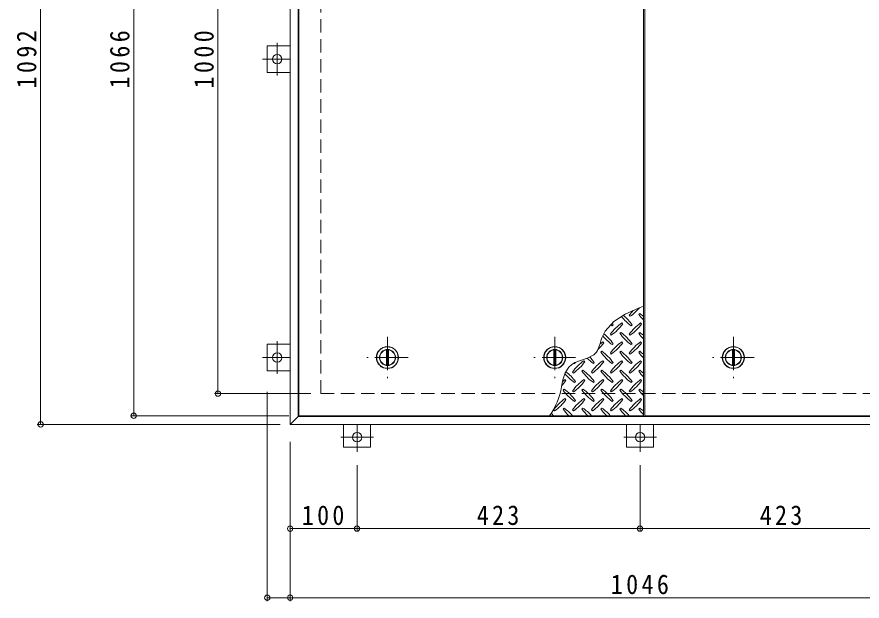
# Model space of a CAD drawing. Units: millimetres at full size, sheet at 1:10. Extents: x -2620 to 2461, y -1962 to 1488.
# Drawn here: x -2460 to -1197, y -289 to 584 of the extents above; entities that cross this region are included whole.
import ezdxf

# ---------------------------------------------------------------- set-up
doc = ezdxf.new("R2010")
doc.units = ezdxf.units.MM
doc.header["$LTSCALE"] = 10
doc.header["$PDMODE"] = 32
doc.header["$PDSIZE"] = 8
doc.linetypes.add('CHAIN1', pattern=[8, 5, -1, 1, -1])
doc.linetypes.add('DASHED2', pattern=[3, 2, -1])
for name, color, linetype, lineweight in [('0-1', 2, 'DASHED2', 9), ('0-2', 3, 'Continuous', 9), ('0-3', 2, 'Continuous', 9), ('0-9', 134, 'Continuous', 5), ('0-C', 2, 'Continuous', 9), ('0-E', 3, 'Continuous', 9), ('0-F', 7, 'Continuous', 9)]:
    doc.layers.add(name, color=color, linetype=linetype, lineweight=lineweight)
doc.styles.add('ＭＳ ゴシック', font='')
doc.styles.get('ＭＳ ゴシック').set_extended_font_data('MS Gothic')

msp = doc.modelspace()

# ---------------------------------------------------------------- linework, layer by layer
at = {"layer": '0-1'}
for p, q in [((-2006.03, 20.77), (-2006.03, 1020.77)), ((-6.03, 20.77), (-2006.03, 20.77))]:
    msp.add_line(p, q, dxfattribs=at)
at = {"layer": '0-2'}
for p, q in [((-2039.03, 1053.77), (-2039.03, -12.23)), ((-1524.03, 1053.77), (-1524.03, -12.23)), ((-1522.03, 1053.77), (-1522.03, -12.23)), ((-1524.03, -12.23), (-2039.03, -12.23)), ((-1007.03, -12.23), (-1522.03, -12.23))]:
    msp.add_line(p, q, dxfattribs=at)
for centre in [(-1906.53, 74.77), (-1656.53, 74.77), (-1389.53, 74.77)]:
    msp.add_circle(centre, 16.5, dxfattribs=at)
at = {"layer": '0-3'}
for p, q in [((-2052.03, -25.23), (-2052.03, 1066.77)), ((-2040.03, -13.23), (-2040.03, 1054.77)), ((-2040.03, -13.23), (-2052.03, -25.23)), ((39.97, -25.23), (-2052.03, -25.23)), ((27.97, -13.23), (-2040.03, -13.23))]:
    msp.add_line(p, q, dxfattribs=at)
at = {"layer": '0-9'}
for p, q in [((-1529.53, 140.67), (-1530.94, 139.25)), ((-1554.98, 125.11), (-1556.4, 126.52)), ((-1545.08, 137.84), (-1543.67, 136.42)), ((-1526.7, 125.11), (-1528.11, 126.52)), ((-1570.54, 122.28), (-1569.12, 123.69)), ((-1542.25, 122.28), (-1540.84, 123.69)), ((-1573.37, 109.55), (-1571.95, 108.14)), ((-1557.81, 112.38), (-1559.22, 110.97)), ((-1545.08, 109.55), (-1543.67, 108.14)), ((-1529.53, 112.38), (-1530.94, 110.97)), ((-1583.27, 96.82), (-1584.68, 98.24)), ((-1570.54, 94), (-1569.12, 95.41)), ((-1554.98, 96.82), (-1556.4, 98.24)), ((-1542.25, 94), (-1540.84, 95.41)), ((-1526.7, 96.82), (-1528.11, 98.24)), ((-1586.09, 84.1), (-1587.51, 82.68)), ((-1573.37, 81.27), (-1571.95, 79.85)), ((-1557.81, 84.1), (-1559.22, 82.68)), ((-1545.08, 81.27), (-1543.67, 79.85)), ((-1529.53, 84.1), (-1530.94, 82.68)), ((-1627.11, 65.71), (-1625.69, 67.13)), ((-1611.55, 68.54), (-1612.96, 69.95)), ((-1598.82, 65.71), (-1597.41, 67.13)), ((-1583.27, 68.54), (-1584.68, 69.95)), ((-1570.54, 65.71), (-1569.12, 67.13)), ((-1554.98, 68.54), (-1556.4, 69.95)), ((-1542.25, 65.71), (-1540.84, 67.13)), ((-1526.7, 68.54), (-1528.11, 69.95)), ((-1629.93, 52.98), (-1628.52, 51.57)), ((-1614.38, 55.81), (-1615.79, 54.4)), ((-1601.65, 52.98), (-1600.24, 51.57)), ((-1586.09, 55.81), (-1587.51, 54.4)), ((-1573.37, 52.98), (-1571.95, 51.57)), ((-1557.81, 55.81), (-1559.22, 54.4)), ((-1545.08, 52.98), (-1543.67, 51.57)), ((-1529.53, 55.81), (-1530.94, 54.4)), ((-1639.83, 40.26), (-1641.25, 41.67)), ((-1627.11, 37.43), (-1625.69, 38.84)), ((-1611.55, 40.26), (-1612.96, 41.67)), ((-1598.82, 37.43), (-1597.41, 38.84)), ((-1583.27, 40.26), (-1584.68, 41.67)), ((-1570.54, 37.43), (-1569.12, 38.84)), ((-1554.98, 40.26), (-1556.4, 41.67)), ((-1542.25, 37.43), (-1540.84, 38.84)), ((-1526.7, 40.26), (-1528.11, 41.67)), ((-1642.66, 27.53), (-1644.08, 26.11)), ((-1614.38, 27.53), (-1615.79, 26.11)), ((-1586.09, 27.53), (-1587.51, 26.11)), ((-1557.81, 27.53), (-1559.22, 26.11)), ((-1529.53, 27.53), (-1530.94, 26.11)), ((-1639.83, 11.97), (-1641.25, 13.39)), ((-1629.93, 24.7), (-1628.52, 23.29)), ((-1611.55, 11.97), (-1612.96, 13.39)), ((-1601.65, 24.7), (-1600.24, 23.29)), ((-1583.27, 11.97), (-1584.68, 13.39)), ((-1573.37, 24.7), (-1571.95, 23.29)), ((-1554.98, 11.97), (-1556.4, 13.39)), ((-1545.08, 24.7), (-1543.67, 23.29)), ((-1526.7, 11.97), (-1528.11, 13.39)), ((-1627.11, 9.14), (-1625.69, 10.56)), ((-1598.82, 9.14), (-1597.41, 10.56)), ((-1570.54, 9.14), (-1569.12, 10.56)), ((-1542.25, 9.14), (-1540.84, 10.56)), ((-1658.22, -3.58), (-1656.8, -5)), ((-1642.66, -0.76), (-1644.08, -2.17)), ((-1629.93, -3.58), (-1628.52, -5)), ((-1614.38, -0.76), (-1615.79, -2.17)), ((-1601.65, -3.58), (-1600.24, -5)), ((-1586.09, -0.76), (-1587.51, -2.17)), ((-1573.37, -3.58), (-1571.95, -5)), ((-1557.81, -0.76), (-1559.22, -2.17)), ((-1545.08, -3.58), (-1543.67, -5)), ((-1529.53, -0.76), (-1530.94, -2.17))]:
    msp.add_line(p, q, dxfattribs=at)
msp.add_lwpolyline([(-1524.03, 151.5), (-1531.47, 148.5), (-1551.05, 139.54), (-1568.11, 128.59), (-1581.08, 114.39), (-1586.1, 104.17), (-1587.12, 101.04), (-1588.71, 95.51), (-1590.42, 90.12), (-1592.62, 85.19), (-1594.28, 82.69), (-1598.13, 78.99), (-1606.77, 74.39), (-1616.64, 70.89), (-1626.25, 67.12), (-1631.11, 64.27), (-1635.47, 60.33), (-1640.95, 51.67), (-1644.5, 41.24), (-1646.62, 30.96)], dxfattribs=at)
for centre, radius, start, end in [((-1486.04, 95.76), 72.5, 137.34286, 144.5273), ((-1585.74, 195.47), 72.5, 305.47272, 320.22835), ((-1471.9, 181.32), 72.5, 215.47272, 224.0249), ((-1571.6, 81.62), 72.5, 48.99213, 54.5273), ((-1514.32, 67.48), 72.5, 125.47256, 144.5273), ((-1500.18, 181.32), 72.5, 218.78026, 234.5273), ((-1599.88, 81.62), 72.5, 35.47258, 50.66101), ((-1486.04, 67.48), 72.5, 125.47256, 144.5273), ((-1528.46, 181.32), 72.5, 232.56849, 234.5273), ((-1614.02, 167.18), 72.5, 305.47272, 324.5273), ((-1628.17, 81.62), 72.5, 35.47258, 37.53071), ((-1585.74, 167.18), 72.5, 305.47272, 324.5273), ((-1528.46, 153.04), 72.5, 219.23573, 234.5273), ((-1628.17, 53.34), 72.5, 35.47258, 51.61918), ((-1500.18, 153.04), 72.5, 215.47272, 234.5273), ((-1599.88, 53.34), 72.5, 35.47258, 54.5273), ((-1471.9, 153.04), 72.5, 215.47272, 224.0249), ((-1571.6, 53.34), 72.5, 48.99213, 54.5273), ((-1642.31, 138.9), 72.5, 314.04409, 324.5273), ((-1542.61, 39.2), 72.5, 125.47256, 129.65204), ((-1514.32, 39.2), 72.5, 125.47256, 144.5273), ((-1614.02, 138.9), 72.5, 305.47272, 324.5273), ((-1486.04, 39.2), 72.5, 125.47256, 144.5273), ((-1585.74, 138.9), 72.5, 305.47272, 324.5273), ((-1528.46, 124.76), 72.5, 215.47272, 234.5273), ((-1628.17, 25.05), 72.5, 35.47258, 54.5273), ((-1500.18, 124.76), 72.5, 215.47272, 234.5273), ((-1599.88, 25.05), 72.5, 35.47258, 54.5273), ((-1471.9, 124.76), 72.5, 215.47272, 224.0249), ((-1571.6, 25.05), 72.5, 48.99213, 54.5273), ((-1570.89, 10.91), 72.5, 125.47256, 144.52728), ((-1670.59, 110.61), 72.5, 305.47272, 324.5273), ((-1585.03, 124.76), 72.5, 233.85287, 234.5273), ((-1684.74, 25.05), 72.5, 35.47258, 35.63132), ((-1556.75, 124.76), 72.5, 224.62221, 234.5273), ((-1656.45, 25.05), 72.5, 35.47258, 44.20971), ((-1542.61, 10.91), 72.5, 125.47256, 144.52728), ((-1642.31, 110.61), 72.5, 305.47272, 324.5273), ((-1514.32, 10.91), 72.5, 125.47256, 144.52728), ((-1614.02, 110.61), 72.5, 305.47272, 324.5273), ((-1486.04, 10.91), 72.5, 125.47256, 144.5273), ((-1585.74, 110.61), 72.5, 305.47272, 324.5273), ((-1585.03, 96.47), 72.5, 219.13086, 234.5273), ((-1684.74, -3.23), 72.5, 35.47258, 51.62194), ((-1556.75, 96.47), 72.5, 215.47272, 234.5273), ((-1656.45, -3.23), 72.5, 35.47258, 54.5273), ((-1528.46, 96.47), 72.5, 215.47272, 234.5273), ((-1628.17, -3.23), 72.5, 35.47258, 54.5273), ((-1500.18, 96.47), 72.5, 215.47272, 234.5273), ((-1599.88, -3.23), 72.5, 35.47258, 54.5273), ((-1471.9, 96.47), 72.5, 215.47272, 224.0249), ((-1571.6, -3.23), 72.5, 48.99213, 54.5273), ((-1698.88, 82.33), 72.5, 316.46192, 324.5273), ((-1599.18, -17.37), 72.5, 125.47256, 129.20126), ((-1570.89, -17.37), 72.5, 125.47256, 144.5273), ((-1670.59, 82.33), 72.5, 305.47272, 324.5273), ((-1542.61, -17.37), 72.5, 125.47256, 144.5273), ((-1642.31, 82.33), 72.5, 305.47272, 324.5273), ((-1514.32, -17.37), 72.5, 125.47256, 144.5273), ((-1614.02, 82.33), 72.5, 305.47272, 324.5273), ((-1486.04, -17.37), 72.5, 125.47256, 144.5273), ((-1585.74, 82.33), 72.5, 305.47272, 324.5273), ((-1737.69, 43.35), 91.91, 322.79805, 352.25462), ((-1585.03, 68.19), 72.5, 215.47272, 234.5273), ((-1684.74, -31.52), 72.5, 35.47258, 54.5273), ((-1556.75, 68.19), 72.5, 215.47272, 234.5273), ((-1656.45, -31.52), 72.5, 35.47258, 54.5273), ((-1528.46, 68.19), 72.5, 215.47272, 234.5273), ((-1628.17, -31.52), 72.5, 35.47258, 54.5273), ((-1500.18, 68.19), 72.5, 215.47272, 234.5273), ((-1599.88, -31.52), 72.5, 35.47258, 54.5273), ((-1471.9, 68.19), 72.5, 215.47272, 224.0249), ((-1571.6, -31.52), 72.5, 48.99213, 54.5273), ((-1599.18, -45.66), 72.5, 125.47256, 144.5273), ((-1570.89, -45.66), 72.5, 125.47256, 144.5273), ((-1542.61, -45.66), 72.5, 125.47256, 144.5273), ((-1514.32, -45.66), 72.5, 125.47256, 144.5273), ((-1486.04, -45.66), 72.5, 125.47256, 144.5273), ((-1698.88, 54.04), 72.5, 305.47272, 324.5273), ((-1670.59, 54.04), 72.5, 305.47272, 324.5273), ((-1642.31, 54.04), 72.5, 305.47272, 324.5273), ((-1614.02, 54.04), 72.5, 305.47272, 324.5273), ((-1585.74, 54.04), 72.5, 305.47272, 324.5273), ((-1613.32, 39.9), 72.5, 225.48056, 225.97511), ((-1713.02, -59.8), 72.5, 41.00789, 45.04254), ((-1585.03, 39.9), 72.5, 215.47272, 225.97511), ((-1684.74, -59.8), 72.5, 41.00789, 54.5273), ((-1556.75, 39.9), 72.5, 215.47272, 225.97511), ((-1656.45, -59.8), 72.5, 41.00789, 54.5273), ((-1528.46, 39.9), 72.5, 215.47272, 225.97511), ((-1628.17, -59.8), 72.5, 41.00789, 54.5273), ((-1500.18, 39.9), 72.5, 215.47272, 225.97511), ((-1599.88, -59.8), 72.5, 41.00789, 54.5273), ((-1471.9, 39.9), 72.5, 215.47272, 224.0249), ((-1571.6, -59.8), 72.5, 48.99213, 54.5273)]:
    msp.add_arc(centre, radius, start, end, dxfattribs=at)
at = {"layer": '0-C', "linetype": 'CHAIN1'}
for p, q in [((-1906.53, 105.77), (-1906.53, 43.77)), ((-1656.53, 105.77), (-1656.53, 43.77)), ((-1389.53, 105.77), (-1389.53, 43.77)), ((-1875.53, 74.77), (-1937.53, 74.77)), ((-1625.53, 74.77), (-1687.53, 74.77)), ((-1358.53, 74.77), (-1420.53, 74.77))]:
    msp.add_line(p, q, dxfattribs=at)
at = {"layer": '0-C'}
for p, q in [((-1908.03, 63.37), (-1908.03, 86.17)), ((-1905.03, 63.37), (-1905.03, 86.17)), ((-1658.03, 63.37), (-1658.03, 86.17)), ((-1655.03, 63.37), (-1655.03, 86.17)), ((-1391.03, 63.37), (-1391.03, 86.17)), ((-1388.03, 63.37), (-1388.03, 86.17))]:
    msp.add_line(p, q, dxfattribs=at)
for centre, radius in [((-1906.53, 74.77), 16), ((-1656.53, 74.77), 16), ((-1389.53, 74.77), 16), ((-1906.53, 74.77), 12), ((-1906.53, 74.77), 11.5), ((-1656.53, 74.77), 12), ((-1656.53, 74.77), 11.5), ((-1389.53, 74.77), 12), ((-1389.53, 74.77), 11.5)]:
    msp.add_circle(centre, radius, dxfattribs=at)
at = {"layer": '0-E', "linetype": 'CHAIN1'}
for p, q in [((-2071.23, 545.15), (-2071.23, 496.4)), ((-2093.2, 520.77), (-2052.03, 520.77)), ((-2071.23, 99.15), (-2071.23, 50.4)), ((-2093.2, 74.77), (-2052.03, 74.77)), ((-1952.03, -66.4), (-1952.03, -25.23)), ((-1529.03, -66.4), (-1529.03, -25.23)), ((-1976.4, -44.43), (-1927.65, -44.43)), ((-1553.4, -44.43), (-1504.65, -44.43))]:
    msp.add_line(p, q, dxfattribs=at)
at = {"layer": '0-E'}
for p, q in [((-2086.23, 500.77), (-2086.23, 540.77)), ((-2086.23, 540.77), (-2052.03, 540.77)), ((-2086.23, 500.77), (-2052.03, 500.77)), ((-2086.23, 54.77), (-2086.23, 94.77)), ((-2086.23, 94.77), (-2052.03, 94.77)), ((-2086.23, 54.77), (-2052.03, 54.77)), ((-1972.03, -59.43), (-1972.03, -25.23)), ((-1932.03, -59.43), (-1932.03, -25.23)), ((-1549.03, -59.43), (-1549.03, -25.23)), ((-1509.03, -59.43), (-1509.03, -25.23)), ((-1932.03, -59.43), (-1972.03, -59.43)), ((-1509.03, -59.43), (-1549.03, -59.43))]:
    msp.add_line(p, q, dxfattribs=at)
for centre in [(-2071.23, 520.77), (-2071.23, 74.77), (-1952.03, -44.43), (-1529.03, -44.43)]:
    msp.add_circle(centre, 7, dxfattribs=at)
at = {"layer": '0-F'}
for p, q in [((-2424.96, -25.23), (-2424.96, 1066.77)), ((-2285.78, -12.23), (-2285.78, 1053.77)), ((-2159.94, 20.77), (-2159.94, 1020.77)), ((-2021.03, 20.77), (-2164.94, 20.77)), ((-2086.23, -289.35), (-2086.23, 23.56)), ((-2054.03, -12.23), (-2290.78, -12.23)), ((-2067.03, -25.23), (-2429.96, -25.23)), ((-2052.03, -51.44), (-2052.03, -289.35)), ((-1952.03, -183.98), (-1952.03, -86.4)), ((-1529.03, -183.98), (-1529.03, -86.4)), ((-2052.03, -180.98), (-1952.03, -180.98)), ((-1952.03, -180.98), (-1529.03, -180.98)), ((-1529.03, -180.98), (-1106.03, -180.98)), ((-2086.23, -284.35), (-2052.03, -284.35)), ((-1006.03, -284.35), (-2052.03, -284.35))]:
    msp.add_line(p, q, dxfattribs=at)
for p in [(-2159.94, 20.77), (-2285.78, -12.23), (-2424.96, -25.23), (-2052.03, -180.98), (-1952.03, -180.98), (-1529.03, -180.98), (-2086.23, -284.35), (-2052.03, -284.35)]:
    msp.add_point(p, dxfattribs=at)

# ---------------------------------------------------------------- texts
at = {"layer": '0-F', "color": 2, "char_height": 29.33, "attachment_point": 7, "rotation": 90, "style": 'ＭＳ ゴシック'}
for s, insert in [('\\T1.28;\\W0.9;1092', (-2430.96, 477.02)), ('\\T1.28;\\W0.9;1066', (-2291.78, 477.02)), ('\\T1.28;\\W0.9;1000', (-2165.94, 477.02))]:
    msp.add_mtext(s, dxfattribs=dict(at, insert=insert))
at = {"layer": '0-F', "color": 2, "char_height": 29.33, "attachment_point": 7, "style": 'ＭＳ ゴシック'}
for s, insert in [('\\T1.27;\\W0.9;100', (-2034.53, -175.98)), ('\\T1.27;\\W0.9;423', (-1773.03, -175.98)), ('\\T1.27;\\W0.9;423', (-1350.03, -175.98)), ('\\T1.28;\\W0.9;1046', (-1572.78, -279.35))]:
    msp.add_mtext(s, dxfattribs=dict(at, insert=insert))

doc.saveas('drawing.dxf')
